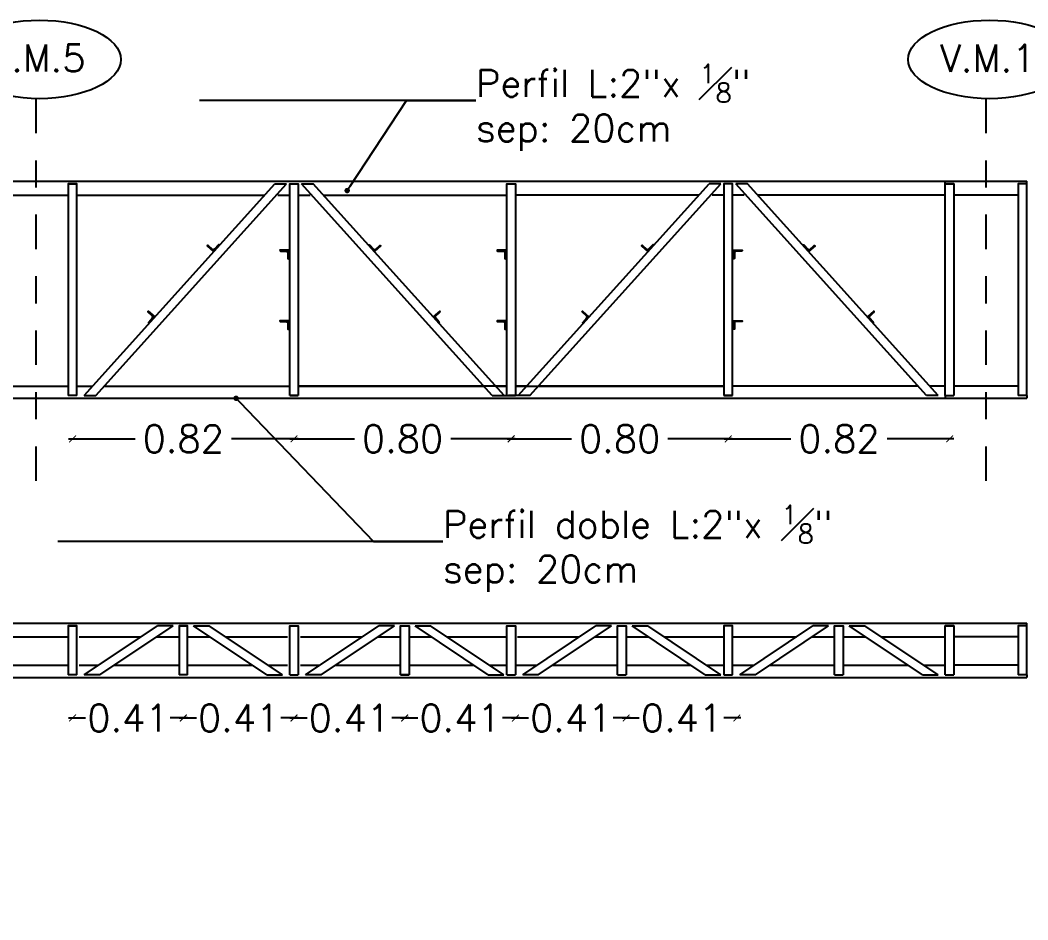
# Model space of a CAD drawing. Header units: millimetres. Extents: x 15 to 74, y 2 to 179.
# Drawn here: x 55.663 to 59.376, y 104.754 to 108.07 of the extents above; entities that cross this region are included whole.
import ezdxf
from ezdxf import colors
from ezdxf.entities.mleader import LeaderData, LeaderLine
from ezdxf.math import Vec2, Vec3

# ---------------------------------------------------------------- set-up
doc = ezdxf.new("R2010")
doc.units = ezdxf.units.MM
doc.linetypes.add('DASHDOT', pattern=[25.4, 12.7, -6.35, 0, -6.35])
for name, color, linetype in [('00-REFE', 2, 'Continuous'), ('Cordones', 4, 'Continuous'), ('Diagonales', 12, 'Continuous'), ('EjeV.M.1', 5, 'DASHDOT'), ('EjeV.M.2', 3, 'DASHDOT'), ('Vigas - frontal', 8, 'Continuous')]:
    doc.layers.add(name, color=color, linetype=linetype)
doc.styles.add('COTAS', font='simplex.shx')
doc.styles.add('ROMANS', font='romans')
doc.dimstyles.new('COTAS01', dxfattribs={"dimscale": 0.5, "dimtxt": 0.2, "dimasz": 0.05, "dimexe": 0.05, "dimexo": 1, "dimgap": 0.05, "dimtad": 0, "dimzin": 0, "dimdsep": 46, "dimtxsty": 'COTAS', "dimblk1": 'ARCHTICK', "dimblk2": 'ARCHTICK', "dimsah": 1, "dimcen": 0.05, "dimdle": 0.03, "dimclrd": 1, "dimclre": 1, "dimclrt": 2, "dimadec": 0, "dimazin": 0, "dimtfac": 1, "dimtofl": 0, "dimtmove": 0, "dimatfit": 3, "dimldrblk": 'ARCHTICK', "dimfxl": 1, "dimtolj": 1, "dimtzin": 0, "dimarcsym": 0})

# ---------------------------------------------------------------- blocks, each defined once
blk = doc.blocks.new('_Dot')
at = {"color": 0, "linetype": 'ByBlock', "lineweight": -2}
blk.add_line((-0.5, 0), (-1, 0), dxfattribs=at)
at = {"color": 0, "linetype": 'ByBlock', "const_width": 0.5}
blk.add_lwpolyline([(-0.25, 0, 1), (0.25, 0, 1)], format="xyb", close=True, dxfattribs=at)
blk = doc.blocks.new('_ARCHTICK')
at = {"color": 0, "linetype": 'ByBlock', "const_width": 0.15}
blk.add_lwpolyline([(-0.5, -0.5), (0.5, 0.5)], dxfattribs=at)
blk = doc.blocks.new('*D32')
at = {"layer": 'DEFPOINTS', "color": 0, "transparency": 16777216}
for p in [(56.67171849030001, 106.6860404777257), (57.47171849029996, 106.6860404777257), (57.47171849029996, 106.5265181401983)]:
    blk.add_point(p, dxfattribs=at)
at = {"layer": 'Diagonales', "color": 1, "lineweight": -2, "transparency": 16777216}
for p, q in [((56.65671849030001, 106.5265181401983), (56.89433753791904, 106.5265181401983)), ((57.48671849029996, 106.5265181401983), (57.24909944268094, 106.5265181401983))]:
    blk.add_line(p, q, dxfattribs=at)
at = {"layer": 'Diagonales', "color": 1, "lineweight": -2, "transparency": 16777216, "xscale": 0.025, "yscale": 0.025, "zscale": 0.025, "rotation": 180}
blk.add_blockref('_ARCHTICK', (56.67171849030001, 106.5265181401983), dxfattribs=at)
at = {"layer": 'Diagonales', "color": 1, "lineweight": -2, "transparency": 16777216, "xscale": 0.025, "yscale": 0.025, "zscale": 0.025}
blk.add_blockref('_ARCHTICK', (57.47171849029996, 106.5265181401983), dxfattribs=at)
at = {"layer": 'Diagonales', "color": 2, "transparency": 16777216, "insert": (57.07171849029999, 106.5265181401983), "char_height": 0.1, "attachment_point": 5, "style": 'COTAS'}
blk.add_mtext('\\A1;0.80', dxfattribs=at)
blk = doc.blocks.new('*D33')
at = {"layer": 'DEFPOINTS', "color": 0, "transparency": 16777216}
for p in [(57.47171849029996, 106.6860404777257), (58.27171849029992, 106.6860404777257), (58.27171849029992, 106.5265181401983)]:
    blk.add_point(p, dxfattribs=at)
at = {"layer": 'Diagonales', "color": 1, "lineweight": -2, "transparency": 16777216}
for p, q in [((57.45671849029996, 106.5265181401983), (57.69433753791899, 106.5265181401983)), ((58.28671849029992, 106.5265181401983), (58.04909944268089, 106.5265181401983))]:
    blk.add_line(p, q, dxfattribs=at)
at = {"layer": 'Diagonales', "color": 1, "lineweight": -2, "transparency": 16777216, "xscale": 0.025, "yscale": 0.025, "zscale": 0.025, "rotation": 180}
blk.add_blockref('_ARCHTICK', (57.47171849029996, 106.5265181401983), dxfattribs=at)
at = {"layer": 'Diagonales', "color": 1, "lineweight": -2, "transparency": 16777216, "xscale": 0.025, "yscale": 0.025, "zscale": 0.025}
blk.add_blockref('_ARCHTICK', (58.27171849029992, 106.5265181401983), dxfattribs=at)
at = {"layer": 'Diagonales', "color": 2, "transparency": 16777216, "insert": (57.87171849029994, 106.5265181401983), "char_height": 0.1, "attachment_point": 5, "style": 'COTAS'}
blk.add_mtext('\\A1;0.80', dxfattribs=at)
blk = doc.blocks.new('*D34')
at = {"layer": 'DEFPOINTS', "color": 0, "transparency": 16777216}
for p in [(58.27171849029992, 106.6860404777257), (59.08756849029987, 106.6860404777257), (59.08756849029987, 106.5265181401983)]:
    blk.add_point(p, dxfattribs=at)
at = {"layer": 'Diagonales', "color": 1, "lineweight": -2, "transparency": 16777216}
for p, q in [((58.25671849029992, 106.5265181401983), (58.50226253791894, 106.5265181401983)), ((59.10256849029987, 106.5265181401983), (58.85702444268085, 106.5265181401983))]:
    blk.add_line(p, q, dxfattribs=at)
at = {"layer": 'Diagonales', "color": 1, "lineweight": -2, "transparency": 16777216, "xscale": 0.025, "yscale": 0.025, "zscale": 0.025, "rotation": 180}
blk.add_blockref('_ARCHTICK', (58.27171849029992, 106.5265181401983), dxfattribs=at)
at = {"layer": 'Diagonales', "color": 1, "lineweight": -2, "transparency": 16777216, "xscale": 0.025, "yscale": 0.025, "zscale": 0.025}
blk.add_blockref('_ARCHTICK', (59.08756849029987, 106.5265181401983), dxfattribs=at)
at = {"layer": 'Diagonales', "color": 2, "transparency": 16777216, "insert": (58.6796434902999, 106.5265181401983), "char_height": 0.1, "attachment_point": 5, "style": 'COTAS'}
blk.add_mtext('\\A1;0.82', dxfattribs=at)
blk = doc.blocks.new('*D35')
at = {"layer": 'DEFPOINTS', "color": 0, "transparency": 16777216}
for p in [(55.85586849030005, 106.6860404777257), (56.67171849030001, 106.6860404777257), (56.67171849030001, 106.5265181401982)]:
    blk.add_point(p, dxfattribs=at)
at = {"layer": 'Diagonales', "color": 1, "lineweight": -2, "transparency": 16777216}
for p, q in [((55.84086849030005, 106.5265181401982), (56.08641253791908, 106.5265181401982)), ((56.68671849030001, 106.5265181401982), (56.44117444268098, 106.5265181401982))]:
    blk.add_line(p, q, dxfattribs=at)
at = {"layer": 'Diagonales', "color": 1, "lineweight": -2, "transparency": 16777216, "xscale": 0.025, "yscale": 0.025, "zscale": 0.025, "rotation": 180}
blk.add_blockref('_ARCHTICK', (55.85586849030005, 106.5265181401982), dxfattribs=at)
at = {"layer": 'Diagonales', "color": 1, "lineweight": -2, "transparency": 16777216, "xscale": 0.025, "yscale": 0.025, "zscale": 0.025}
blk.add_blockref('_ARCHTICK', (56.67171849030001, 106.5265181401982), dxfattribs=at)
at = {"layer": 'Diagonales', "color": 2, "transparency": 16777216, "insert": (56.26379349030003, 106.5265181401982), "char_height": 0.1, "attachment_point": 5, "style": 'COTAS'}
blk.add_mtext('\\A1;0.82', dxfattribs=at)
blk = doc.blocks.new('*D100')
at = {"layer": 'DEFPOINTS', "color": 0, "transparency": 16777216}
for p in [(56.26379349030003, 105.6572985807039), (56.67171849030001, 105.6572985807038), (56.67171849030001, 105.4977762431764)]:
    blk.add_point(p, dxfattribs=at)
at = {"layer": 'Diagonales', "color": 1, "lineweight": -2, "transparency": 16777216}
for p, q in [((56.24879349030003, 105.4977762431764), (56.31180360934764, 105.4977762431764)), ((56.68671849030001, 105.4977762431764), (56.6237083712524, 105.4977762431764))]:
    blk.add_line(p, q, dxfattribs=at)
at = {"layer": 'Diagonales', "color": 1, "lineweight": -2, "transparency": 16777216, "xscale": 0.025, "yscale": 0.025, "zscale": 0.025, "rotation": 180}
blk.add_blockref('_ARCHTICK', (56.26379349030003, 105.4977762431764), dxfattribs=at)
at = {"layer": 'Diagonales', "color": 1, "lineweight": -2, "transparency": 16777216, "xscale": 0.025, "yscale": 0.025, "zscale": 0.025}
blk.add_blockref('_ARCHTICK', (56.67171849030001, 105.4977762431764), dxfattribs=at)
at = {"layer": 'Diagonales', "color": 2, "transparency": 16777216, "insert": (56.46775599030002, 105.4977762431764), "char_height": 0.1, "attachment_point": 5, "style": 'COTAS'}
blk.add_mtext('\\A1;0.41', dxfattribs=at)
blk = doc.blocks.new('*D101')
at = {"layer": 'DEFPOINTS', "color": 0, "transparency": 16777216}
for p in [(56.67171849030001, 105.6572985807038), (57.07964349029999, 105.6572985807038), (57.07964349029999, 105.4977762431764)]:
    blk.add_point(p, dxfattribs=at)
at = {"layer": 'Diagonales', "color": 1, "lineweight": -2, "transparency": 16777216}
for p, q in [((56.65671849030001, 105.4977762431764), (56.71972860934762, 105.4977762431764)), ((57.09464349029999, 105.4977762431764), (57.03163337125238, 105.4977762431764))]:
    blk.add_line(p, q, dxfattribs=at)
at = {"layer": 'Diagonales', "color": 1, "lineweight": -2, "transparency": 16777216, "xscale": 0.025, "yscale": 0.025, "zscale": 0.025, "rotation": 180}
blk.add_blockref('_ARCHTICK', (56.67171849030001, 105.4977762431764), dxfattribs=at)
at = {"layer": 'Diagonales', "color": 1, "lineweight": -2, "transparency": 16777216, "xscale": 0.025, "yscale": 0.025, "zscale": 0.025}
blk.add_blockref('_ARCHTICK', (57.07964349029999, 105.4977762431764), dxfattribs=at)
at = {"layer": 'Diagonales', "color": 2, "transparency": 16777216, "insert": (56.8756809903, 105.4977762431764), "char_height": 0.1, "attachment_point": 5, "style": 'COTAS'}
blk.add_mtext('\\A1;0.41', dxfattribs=at)
blk = doc.blocks.new('*D102')
at = {"layer": 'DEFPOINTS', "color": 0, "transparency": 16777216}
for p in [(55.85586849030005, 105.6572985807039), (56.26379349030003, 105.6572985807039), (56.26379349030003, 105.4977762431764)]:
    blk.add_point(p, dxfattribs=at)
at = {"layer": 'Diagonales', "color": 1, "lineweight": -2, "transparency": 16777216}
for p, q in [((55.84086849030005, 105.4977762431764), (55.90387860934766, 105.4977762431764)), ((56.27879349030003, 105.4977762431764), (56.21578337125242, 105.4977762431764))]:
    blk.add_line(p, q, dxfattribs=at)
at = {"layer": 'Diagonales', "color": 1, "lineweight": -2, "transparency": 16777216, "xscale": 0.025, "yscale": 0.025, "zscale": 0.025, "rotation": 180}
blk.add_blockref('_ARCHTICK', (55.85586849030005, 105.4977762431764), dxfattribs=at)
at = {"layer": 'Diagonales', "color": 1, "lineweight": -2, "transparency": 16777216, "xscale": 0.025, "yscale": 0.025, "zscale": 0.025}
blk.add_blockref('_ARCHTICK', (56.26379349030003, 105.4977762431764), dxfattribs=at)
at = {"layer": 'Diagonales', "color": 2, "transparency": 16777216, "insert": (56.05983099030004, 105.4977762431764), "char_height": 0.1, "attachment_point": 5, "style": 'COTAS'}
blk.add_mtext('\\A1;0.41', dxfattribs=at)
blk = doc.blocks.new('*D104')
at = {"layer": 'DEFPOINTS', "color": 0, "transparency": 16777216}
for p in [(57.48756849029996, 105.6572985807038), (57.89549349029994, 105.6572985807038), (57.89549349029994, 105.4977762431763)]:
    blk.add_point(p, dxfattribs=at)
at = {"layer": 'Diagonales', "color": 1, "lineweight": -2, "transparency": 16777216}
for p, q in [((57.47256849029996, 105.4977762431763), (57.53557860934757, 105.4977762431763)), ((57.91049349029994, 105.4977762431763), (57.84748337125233, 105.4977762431763))]:
    blk.add_line(p, q, dxfattribs=at)
at = {"layer": 'Diagonales', "color": 1, "lineweight": -2, "transparency": 16777216, "xscale": 0.025, "yscale": 0.025, "zscale": 0.025, "rotation": 180}
blk.add_blockref('_ARCHTICK', (57.48756849029996, 105.4977762431763), dxfattribs=at)
at = {"layer": 'Diagonales', "color": 1, "lineweight": -2, "transparency": 16777216, "xscale": 0.025, "yscale": 0.025, "zscale": 0.025}
blk.add_blockref('_ARCHTICK', (57.89549349029994, 105.4977762431763), dxfattribs=at)
at = {"layer": 'Diagonales', "color": 2, "transparency": 16777216, "insert": (57.69153099029995, 105.4977762431763), "char_height": 0.1, "attachment_point": 5, "style": 'COTAS'}
blk.add_mtext('\\A1;0.41', dxfattribs=at)
blk = doc.blocks.new('*D105')
at = {"layer": 'DEFPOINTS', "color": 0, "transparency": 16777216}
for p in [(57.89549349029994, 105.6572985807038), (58.30341849029992, 105.6572985807038), (58.30341849029992, 105.4977762431763)]:
    blk.add_point(p, dxfattribs=at)
at = {"layer": 'Diagonales', "color": 1, "lineweight": -2, "transparency": 16777216}
for p, q in [((57.88049349029994, 105.4977762431763), (57.94350360934755, 105.4977762431763)), ((58.31841849029992, 105.4977762431763), (58.25540837125231, 105.4977762431763))]:
    blk.add_line(p, q, dxfattribs=at)
at = {"layer": 'Diagonales', "color": 1, "lineweight": -2, "transparency": 16777216, "xscale": 0.025, "yscale": 0.025, "zscale": 0.025, "rotation": 180}
blk.add_blockref('_ARCHTICK', (57.89549349029994, 105.4977762431763), dxfattribs=at)
at = {"layer": 'Diagonales', "color": 1, "lineweight": -2, "transparency": 16777216, "xscale": 0.025, "yscale": 0.025, "zscale": 0.025}
blk.add_blockref('_ARCHTICK', (58.30341849029992, 105.4977762431763), dxfattribs=at)
at = {"layer": 'Diagonales', "color": 2, "transparency": 16777216, "insert": (58.09945599029993, 105.4977762431763), "char_height": 0.1, "attachment_point": 5, "style": 'COTAS'}
blk.add_mtext('\\A1;0.41', dxfattribs=at)
blk = doc.blocks.new('*D106')
at = {"layer": 'DEFPOINTS', "color": 0, "transparency": 16777216}
for p in [(57.07964349029999, 105.6572985807038), (57.48756849029996, 105.6572985807038), (57.48756849029996, 105.4977762431763)]:
    blk.add_point(p, dxfattribs=at)
at = {"layer": 'Diagonales', "color": 1, "lineweight": -2, "transparency": 16777216}
for p, q in [((57.06464349029999, 105.4977762431763), (57.1276536093476, 105.4977762431763)), ((57.50256849029996, 105.4977762431763), (57.43955837125235, 105.4977762431763))]:
    blk.add_line(p, q, dxfattribs=at)
at = {"layer": 'Diagonales', "color": 1, "lineweight": -2, "transparency": 16777216, "xscale": 0.025, "yscale": 0.025, "zscale": 0.025, "rotation": 180}
blk.add_blockref('_ARCHTICK', (57.07964349029999, 105.4977762431763), dxfattribs=at)
at = {"layer": 'Diagonales', "color": 1, "lineweight": -2, "transparency": 16777216, "xscale": 0.025, "yscale": 0.025, "zscale": 0.025}
blk.add_blockref('_ARCHTICK', (57.48756849029996, 105.4977762431763), dxfattribs=at)
at = {"layer": 'Diagonales', "color": 2, "transparency": 16777216, "insert": (57.28360599029998, 105.4977762431763), "char_height": 0.1, "attachment_point": 5, "style": 'COTAS'}
blk.add_mtext('\\A1;0.41', dxfattribs=at)
blk = doc.blocks.new('*D197')
at = {"layer": 'Cordones', "color": 1, "lineweight": -2, "transparency": 16777216}
for p, q in [((59.50621980317867, 105.8622585239641), (59.50621980317867, 105.6472585239641)), ((59.50621980317867, 105.6472585239641), (59.50621980317867, 105.5679194607483))]:
    blk.add_line(p, q, dxfattribs=at)
at = {"layer": 'DEFPOINTS', "color": 0, "transparency": 16777216}
for p in [(59.37171849030008, 105.8472585239641), (59.37171849029991, 105.6472585239641), (59.50621980317867, 105.6472585239641)]:
    blk.add_point(p, dxfattribs=at)
at = {"layer": 'Cordones', "color": 1, "lineweight": -2, "transparency": 16777216, "xscale": 0.025, "yscale": 0.025, "zscale": 0.025}
for p, rotation in [((59.50621980317867, 105.8472585239641), 90), ((59.50621980317867, 105.6472585239641), 270)]:
    blk.add_blockref('_ARCHTICK', p, dxfattribs=dict(at, rotation=rotation))
at = {"layer": 'Cordones', "color": 2, "transparency": 16777216, "insert": (59.50621980317865, 105.3905385083674), "char_height": 0.1, "attachment_point": 5, "rotation": 90, "style": 'COTAS'}
blk.add_mtext('\\A1;0.20', dxfattribs=at)

msp = doc.modelspace()

# ---------------------------------------------------------------- linework, layer by layer
at = {"layer": 'Cordones'}
for p, q in [((52.36671849030012, 107.4760004209861), (59.07171849029987, 107.476000420986)), ((55.87171849030005, 107.425200420986), (56.56428794671913, 107.425200420986)), ((56.61260121982195, 107.425200420986), (56.65586849030001, 107.425200420986)), ((56.68756849030001, 107.425200420986), (56.73083576077806, 107.425200420986)), ((56.77914903388086, 107.425200420986), (57.45586849029996, 107.425200420986)), ((58.16428794671907, 107.425200420986), (57.48756849029996, 107.425200420986)), ((58.25586849029992, 107.425200420986), (58.21260121982186, 107.425200420986)), ((58.33083576077797, 107.425200420986), (58.28756849029992, 107.425200420986)), ((59.07171849029987, 107.425200420986), (58.37914903388079, 107.425200420986)), ((55.87171849030005, 106.7210404777257), (55.92946574676512, 106.7210404777257)), ((55.97255013856829, 106.7210404777257), (56.65586849030001, 106.7210404777257)), ((56.68756849030001, 106.7210404777257), (57.37088684203172, 106.7210404777257)), ((57.45586849029996, 106.7210404777257), (56.68756849030001, 106.7210404777257)), ((57.41397123383467, 106.7210404777257), (57.45586849029996, 106.7210404777257)), ((57.48756849029996, 106.7210404777257), (58.25586849029992, 106.7210404777257)), ((57.52946574676525, 106.7210404777257), (57.48756849029996, 106.7210404777257)), ((58.25586849029992, 106.7210404777257), (57.5725501385682, 106.7210404777257)), ((58.97088684203163, 106.7210404777257), (58.28756849029992, 106.7210404777257)), ((59.07171849029987, 106.7210404777257), (59.01397123383481, 106.7210404777257)), ((52.36671849030009, 106.6760002433946), (59.0717184902999, 106.676026661258)), ((52.06671849029959, 105.8472585239642), (59.37171849030008, 105.8472585239641)), ((59.37171849030005, 105.8372585239641), (59.34001849030005, 105.8372585239641)), ((59.37171849030005, 105.8372585239641), (59.37171849030005, 105.8472585239641)), ((55.60341849029987, 105.7964585239642), (55.84001849030005, 105.7964585239642)), ((55.87964349029971, 105.7964592739387), (56.10707120526956, 105.7964592739387)), ((56.16472801070071, 105.7964592739388), (56.24794349030003, 105.7964592739388)), ((56.27964349030003, 105.7964592739386), (56.36285896989912, 105.7964592739386)), ((56.42051577533022, 105.7964592739386), (56.64794349029989, 105.7964592739387)), ((56.69549349029967, 105.7964592739386), (56.92292120526952, 105.7964592739387)), ((56.98057801070067, 105.7964592739387), (57.06379349029999, 105.7964592739387)), ((57.09549349029999, 105.7964592739385), (57.17870896989908, 105.7964592739386)), ((57.23636577533017, 105.7964592739386), (57.45586849029996, 105.7964592739386)), ((57.49549349029962, 105.7964592739387), (57.72292120526947, 105.7964592739387)), ((57.78057801070062, 105.7964592739387), (57.86379349029994, 105.7964592739388)), ((57.89549349029994, 105.7964592739386), (57.97870896989903, 105.7964592739386)), ((58.03636577533013, 105.7964592739386), (58.25586849029992, 105.7964592739387)), ((58.28756849029992, 105.7964592739387), (58.52292120526943, 105.7964592739387)), ((58.58057801070058, 105.7964592739387), (58.66379349029989, 105.7964592739387)), ((58.6954934902999, 105.7964592739385), (58.77870896989899, 105.7964592739386)), ((58.83636577533008, 105.7964592739386), (59.07171849029987, 105.7964592739386)), ((59.34001849030005, 105.7964585239642), (59.10341849029987, 105.7964585239642)), ((55.60341849029987, 105.6922985807038), (55.84001849030005, 105.6922985807038)), ((55.87964349029971, 105.6922993306787), (55.95095654909778, 105.6922993306787)), ((56.00861335452893, 105.6922993306787), (56.24794349030003, 105.6922993306787)), ((56.27964349030003, 105.6922993306787), (56.5189736260707, 105.6922993306787)), ((56.57663043150183, 105.6922993306787), (56.64794349029989, 105.6922993306787)), ((56.69549349029967, 105.6922993306786), (56.76680654909774, 105.6922993306786)), ((56.82446335452889, 105.6922993306786), (57.06379349029999, 105.6922993306786)), ((57.09549349029999, 105.6922993306787), (57.33482362607066, 105.6922993306786)), ((57.39248043150178, 105.6922993306786), (57.45586849029996, 105.6922993306786)), ((57.48756849029996, 105.6922993306787), (57.56680654909769, 105.6922993306787)), ((57.62446335452884, 105.6922993306787), (57.86379349029994, 105.6922993306787)), ((57.89549349029994, 105.6922993306787), (58.13482362607061, 105.6922993306787)), ((58.19248043150174, 105.6922993306787), (58.25586849029992, 105.6922993306787)), ((58.28756849029992, 105.6922993306786), (58.36680654909765, 105.6922993306786)), ((58.4244633545288, 105.6922993306786), (58.66379349029989, 105.6922993306786)), ((58.6954934902999, 105.6922993306787), (58.93482362607057, 105.6922993306786)), ((58.99248043150169, 105.6922993306786), (59.07171849029987, 105.6922993306786)), ((59.34001849030005, 105.6922985807038), (59.10341849029987, 105.6922985807038)), ((52.06671849029937, 105.6472584963677), (59.37171852784635, 105.6472858891985)), ((59.07171849029987, 105.6572985807039), (59.10341849029987, 105.6572985807039)), ((59.37171849030005, 105.6572985807039), (59.34001849030005, 105.6572985807039)), ((59.37171849030005, 105.6572985807039), (59.37171852784635, 105.6472858891985))]:
    msp.add_line(p, q, dxfattribs=at)
for points in [[(59.07171849029987, 105.6572985807039), (59.07171849029987, 105.8372585239642), (59.10341849029987, 105.8372585239642), (59.10341849029987, 105.6572985807039)], [(59.37171849030005, 105.6572985807039), (59.37171849030005, 105.8372585239642), (59.34001849030005, 105.8372585239642), (59.34001849030005, 105.6572985807039)]]:
    msp.add_lwpolyline(points, dxfattribs=at)
at = {"layer": 'Diagonales'}
for p, q in [((55.84001849030005, 107.466000420986), (55.87171849030005, 107.466000420986)), ((55.89787604030903, 106.686000420986), (56.60107042207301, 107.4660004209861)), ((56.60107042207278, 107.466000420986), (56.6441548138755, 107.466000420986)), ((56.65586849030001, 107.466000420986), (56.68756849030001, 107.466000420986)), ((56.69928216672452, 107.466000420986), (56.74236655852701, 107.466000420986)), ((57.44556094029099, 106.686000420986), (56.74236655852701, 107.4660004209861)), ((57.49787604030894, 106.686000420986), (58.20107042207292, 107.4660004209861)), ((58.24415481387541, 107.466000420986), (58.20107042207292, 107.466000420986)), ((58.28756849029992, 107.466000420986), (58.25586849029992, 107.466000420986)), ((58.34236655852715, 107.466000420986), (58.29928216672442, 107.466000420986)), ((59.0455609402909, 106.686000420986), (58.34236655852692, 107.4660004209861)), ((59.10341849029987, 107.466000420986), (59.07171849029987, 107.466000420986)), ((59.37171849030005, 107.466000420986), (59.34001849030005, 107.466000420986)), ((55.8978760403088, 106.686000420986), (55.94096043211175, 106.686000420986)), ((56.65586849030001, 106.6860404777257), (56.68756849030001, 106.6860404777257)), ((56.68756849030001, 106.6860404777257), (56.65586849030001, 106.6860404777257)), ((57.40247654848827, 106.686000420986), (57.48171849030086, 106.686000420986)), ((57.45586849029996, 106.6860404777257), (57.48756849029996, 106.6860404777257)), ((57.54096043211166, 106.686000420986), (57.46171849029906, 106.686000420986)), ((58.25586849029992, 106.6860404777257), (58.28756849029992, 106.6860404777257)), ((58.28756849029992, 106.6860404777257), (58.25586849029992, 106.6860404777257)), ((59.04556094029113, 106.686000420986), (59.00247654848818, 106.686000420986)), ((55.84001849030005, 105.8372585239641), (55.87171849030005, 105.8372585239641)), ((55.89843747774489, 105.6572585239644), (56.16822101670806, 105.8372585239642)), ((56.22587782213918, 105.8372585239642), (56.16822101670806, 105.8372585239642)), ((56.24794349030003, 105.8372585239641), (56.27964349030003, 105.8372585239641)), ((56.30170915846043, 105.8372585239642), (56.35936596389155, 105.8372585239642)), ((56.62914950285474, 105.6572585239644), (56.35936596389158, 105.8372585239642)), ((56.65586849030001, 105.8372585239641), (56.68756849030001, 105.8372585239641)), ((56.71428747774485, 105.6572585239643), (56.98407101670801, 105.8372585239642)), ((57.04172782213914, 105.8372585239642), (56.98407101670801, 105.8372585239642)), ((57.06379349029999, 105.8372585239641), (57.09549349029999, 105.8372585239641)), ((57.11755915846038, 105.8372585239642), (57.1752159638915, 105.8372585239642)), ((57.4449995028547, 105.6572585239643), (57.17521596389153, 105.8372585239642)), ((57.5142874777448, 105.6572585239644), (57.78407101670797, 105.8372585239642)), ((57.84172782213909, 105.8372585239642), (57.78407101670797, 105.8372585239642)), ((57.91755915846034, 105.8372585239642), (57.97521596389146, 105.8372585239642)), ((58.24499950285465, 105.6572585239644), (57.97521596389149, 105.8372585239642)), ((58.28756849029992, 105.8372585239641), (58.25586849029992, 105.8372585239641)), ((58.31428747774476, 105.6572585239643), (58.58407101670792, 105.8372585239642)), ((58.64172782213905, 105.8372585239642), (58.58407101670792, 105.8372585239642)), ((58.71755915846029, 105.8372585239642), (58.77521596389141, 105.8372585239642)), ((59.04499950285461, 105.6572585239643), (58.77521596389144, 105.8372585239642)), ((59.10341849029987, 105.8372585239641), (59.07171849029987, 105.8372585239641)), ((55.87171849030005, 105.6572985807039), (55.84001849030005, 105.6572985807039)), ((55.95609428317607, 105.6572585239644), (55.89843747774489, 105.6572585239644)), ((56.27964349030003, 105.6572985807039), (56.24794349030003, 105.6572985807039)), ((56.57149269742357, 105.6572585239644), (56.62914950285474, 105.6572585239644)), ((56.65586849030001, 105.6572985807038), (56.68756849030001, 105.6572985807038)), ((56.77194428317603, 105.6572585239643), (56.71428747774485, 105.6572585239643)), ((57.06379349029999, 105.6572985807038), (57.09549349029999, 105.6572985807038)), ((57.09549349029999, 105.6572985807038), (57.06379349029999, 105.6572985807038)), ((57.38734269742352, 105.6572585239643), (57.4449995028547, 105.6572585239643)), ((57.45586849029996, 105.6572985807038), (57.48756849029996, 105.6572985807038)), ((57.57194428317598, 105.6572585239644), (57.5142874777448, 105.6572585239644)), ((57.86379349029994, 105.6572985807038), (57.89549349029994, 105.6572985807038)), ((58.18734269742347, 105.6572585239644), (58.24499950285465, 105.6572585239644)), ((58.25586849029992, 105.6572985807038), (58.28756849029992, 105.6572985807038)), ((58.37194428317594, 105.6572585239643), (58.31428747774476, 105.6572585239643)), ((58.66379349029989, 105.6572985807038), (58.6954934902999, 105.6572985807038)), ((58.98734269742343, 105.6572585239643), (59.04499950285461, 105.6572585239643))]:
    msp.add_line(p, q, dxfattribs=at)
for points in [[(55.94096043211175, 106.686000420986), (56.6441548138755, 107.466000420986)], [(56.65586849030001, 106.6860404777257), (56.65586849030001, 107.466000420986), (56.68756849030001, 107.466000420986), (56.68756849030001, 106.6860404777257)], [(57.40247654848827, 106.686000420986), (56.69928216672452, 107.466000420986)], [(57.45586849029996, 106.6860404777257), (57.45586849029996, 107.466000420986), (57.48756849029996, 107.466000420986), (57.48756849029996, 106.6860404777257)], [(57.54096043211166, 106.686000420986), (58.24415481387541, 107.466000420986)], [(58.28756849029992, 106.6860404777257), (58.28756849029992, 107.466000420986), (58.25586849029992, 107.466000420986), (58.25586849029992, 106.6860404777257)], [(59.00247654848818, 106.686000420986), (58.29928216672442, 107.466000420986)], [(55.87171849030005, 105.6572985807039), (55.87171849030005, 105.8372585239642), (55.84001849030005, 105.8372585239642), (55.84001849030005, 105.6572985807039)], [(55.95609428317607, 105.6572585239644), (56.22587782213921, 105.8372585239642)], [(56.27964349030003, 105.6572985807039), (56.27964349030003, 105.8372585239642), (56.24794349030003, 105.8372585239642), (56.24794349030003, 105.6572985807039)], [(56.57149269742357, 105.6572585239644), (56.30170915846043, 105.8372585239642)], [(56.65586849030001, 105.6572985807038), (56.65586849030001, 105.8372585239642), (56.68756849030001, 105.8372585239642), (56.68756849030001, 105.6572985807038)], [(56.77194428317603, 105.6572585239643), (57.04172782213917, 105.8372585239642)], [(57.06379349029999, 105.6572985807038), (57.06379349029999, 105.8372585239642), (57.09549349029999, 105.8372585239642), (57.09549349029999, 105.6572985807038)], [(57.38734269742352, 105.6572585239643), (57.11755915846038, 105.8372585239642)], [(57.45586849029996, 105.6572985807038), (57.45586849029996, 105.8372585239642), (57.48756849029996, 105.8372585239642), (57.48756849029996, 105.6572985807038)], [(57.57194428317598, 105.6572585239644), (57.84172782213912, 105.8372585239642)], [(57.86379349029994, 105.6572985807038), (57.86379349029994, 105.8372585239642), (57.89549349029994, 105.8372585239642), (57.89549349029994, 105.6572985807038)], [(58.18734269742347, 105.6572585239644), (57.91755915846034, 105.8372585239642)], [(58.28756849029992, 105.6572985807038), (58.28756849029992, 105.8372585239642), (58.25586849029992, 105.8372585239642), (58.25586849029992, 105.6572985807038)], [(58.37194428317594, 105.6572585239643), (58.64172782213907, 105.8372585239642)], [(58.66379349029989, 105.6572985807038), (58.66379349029989, 105.8372585239641), (58.6954934902999, 105.8372585239641), (58.6954934902999, 105.6572985807038)], [(58.98734269742343, 105.6572585239643), (58.71755915846029, 105.8372585239642)]]:
    msp.add_lwpolyline(points, dxfattribs=at)
for points in [[(56.35206652846341, 107.2382887033896), (56.35160301216843, 107.2377641534451), (56.37535763108212, 107.2167734869418), (56.39634829758552, 107.2405281058556), (56.39582374764132, 107.2409916221506, 0.414213562373095), (56.39229493964285, 107.2407736448313), (56.37838945079216, 107.2250371464972, -0.414213562373095), (56.37133183479568, 107.2246011918583), (56.35559533646165, 107.238506680709, 0.414213562373095)], [(56.99137045213661, 107.2382887033896), (56.99183396843159, 107.2377641534451), (56.96807934951789, 107.2167734869418), (56.9470886830145, 107.2405281058556), (56.9476132329587, 107.2409916221506, -0.414213562373095), (56.95114204095717, 107.2407736448313), (56.96504752980786, 107.2250371464972, 0.414213562373095), (56.97210514580433, 107.2246011918583), (56.98784164413837, 107.238506680709, -0.414213562373095)], [(57.95206652846332, 107.2382887033896), (57.95160301216833, 107.2377641534451), (57.97535763108203, 107.2167734869418), (57.99634829758543, 107.2405281058556), (57.99582374764123, 107.2409916221506, 0.414213562373095), (57.99229493964276, 107.2407736448313), (57.97838945079206, 107.2250371464972, -0.414213562373095), (57.97133183479559, 107.2246011918583), (57.95559533646156, 107.238506680709, 0.414213562373095)], [(58.59137045213652, 107.2382887033896), (58.5918339684315, 107.2377641534451), (58.5680793495178, 107.2167734869418), (58.54708868301441, 107.2405281058556), (58.54761323295861, 107.2409916221506, -0.414213562373095), (58.55114204095707, 107.2407736448313), (58.56504752980777, 107.2250371464972, 0.414213562373095), (58.57210514580424, 107.2246011918583), (58.58784164413828, 107.238506680709, -0.414213562373095)], [(56.65089527359601, 107.1901637732326), (56.65159527359606, 107.1901637732326), (56.65159527359606, 107.2218637732326), (56.61989527359606, 107.2218637732326), (56.61989527359606, 107.2211637732327, 0.414213562373095), (56.62239527359611, 107.2186637732326), (56.64339527359584, 107.2186637732326, -0.414213562373095), (56.64839527359595, 107.2136637732326), (56.64839527359595, 107.1926637732327, 0.414213562373095)], [(57.45089527359596, 107.1901637732326), (57.45159527359601, 107.1901637732326), (57.45159527359601, 107.2218637732326), (57.41989527359601, 107.2218637732326), (57.41989527359601, 107.2211637732327, 0.414213562373095), (57.42239527359607, 107.2186637732326), (57.4433952735958, 107.2186637732326, -0.414213562373095), (57.44839527359591, 107.2136637732326), (57.44839527359591, 107.1926637732327, 0.414213562373095)], [(58.29254170700392, 107.1901637732326), (58.29184170700387, 107.1901637732326), (58.29184170700387, 107.2218637732326), (58.32354170700387, 107.2218637732326), (58.32354170700387, 107.2211637732327, -0.414213562373095), (58.32104170700381, 107.2186637732326), (58.30004170700408, 107.2186637732326, 0.414213562373095), (58.29504170700397, 107.2136637732326), (58.29504170700397, 107.1926637732327, -0.414213562373095)], [(56.13436082663156, 106.9965826155037), (56.134824342927, 106.9971071654482), (56.1585789618423, 106.9761164989468), (56.13758829534072, 106.9523618800315), (56.13706374539652, 106.9528253963262, -0.414213562373095), (56.13684576807645, 106.9563542043245), (56.15075125692624, 106.9720907026596, 0.414213562373095), (56.15031530228634, 106.979148318656), (56.1345788039514, 106.9930538075055, -0.414213562373095)], [(57.20907615396845, 106.9965826155037), (57.20861263767301, 106.9971071654482), (57.18485801875772, 106.9761164989468), (57.2058486852593, 106.9523618800315), (57.2063732352035, 106.9528253963262, 0.414213562373095), (57.20659121252356, 106.9563542043245), (57.19268572367378, 106.9720907026596, -0.414213562373095), (57.19312167831367, 106.979148318656), (57.20885817664862, 106.9930538075055, 0.414213562373095)], [(57.73436082663147, 106.9965826155037), (57.73482434292691, 106.9971071654482), (57.7585789618422, 106.9761164989468), (57.73758829534063, 106.9523618800315), (57.73706374539643, 106.9528253963262, -0.414213562373095), (57.73684576807636, 106.9563542043245), (57.75075125692615, 106.9720907026596, 0.414213562373095), (57.75031530228625, 106.979148318656), (57.73457880395131, 106.9930538075055, -0.414213562373095)], [(58.80907615396836, 106.9965826155037), (58.80861263767292, 106.9971071654482), (58.78485801875763, 106.9761164989468), (58.80584868525921, 106.9523618800315), (58.80637323520341, 106.9528253963262, 0.414213562373095), (58.80659121252347, 106.9563542043245), (58.79268572367369, 106.9720907026596, -0.414213562373095), (58.79312167831358, 106.979148318656), (58.80885817664853, 106.9930538075055, 0.414213562373095)], [(56.65089527359601, 106.9301771254791), (56.65159527359606, 106.9301771254791), (56.65159527359606, 106.9618771254791), (56.61989527359606, 106.9618771254791), (56.61989527359606, 106.9611771254792, 0.414213562373095), (56.62239527359611, 106.9586771254791), (56.64339527359584, 106.9586771254791, -0.414213562373095), (56.64839527359595, 106.9536771254791), (56.64839527359595, 106.9326771254792, 0.414213562373095)], [(57.45089527359596, 106.9301771254791), (57.45159527359601, 106.9301771254791), (57.45159527359601, 106.9618771254791), (57.41989527359601, 106.9618771254791), (57.41989527359601, 106.9611771254792, 0.414213562373095), (57.42239527359607, 106.9586771254791), (57.4433952735958, 106.9586771254791, -0.414213562373095), (57.44839527359591, 106.9536771254791), (57.44839527359591, 106.9326771254792, 0.414213562373095)], [(58.29254170700392, 106.9301771254791), (58.29184170700387, 106.9301771254791), (58.29184170700387, 106.9618771254791), (58.32354170700387, 106.9618771254791), (58.32354170700387, 106.9611771254792, -0.414213562373095), (58.32104170700381, 106.9586771254791), (58.30004170700408, 106.9586771254791, 0.414213562373095), (58.29504170700397, 106.9536771254791), (58.29504170700397, 106.9326771254792, -0.414213562373095)]]:
    msp.add_lwpolyline(points, format="xyb", close=True, dxfattribs=at)
for centre in [(55.73412101963362, 107.9248660353632), (59.23412085083959, 107.924763867578)]:
    msp.add_ellipse(centre, major_axis=(-0.2991934380718817, 0), ratio=0.4837813537753965, dxfattribs=at)
at = {"layer": 'EjeV.M.1', "ltscale": 0.01}
msp.add_line((59.22171849029996, 106.3717946578072), (59.22171849029996, 107.7802462409045), dxfattribs=at)
at = {"layer": 'EjeV.M.2', "ltscale": 0.01}
msp.add_line((55.72171865909399, 106.3717946578072), (55.72171865909399, 107.7802462409045), dxfattribs=at)
at = {"layer": 'Vigas - frontal'}
for p, q in [((59.07171849029987, 107.4660004209861), (59.07171849029987, 107.476000420986)), ((59.07171849029987, 107.476000420986), (59.37171849030005, 107.476000420986)), ((59.37171849030005, 107.4660004209861), (59.37171849030005, 107.476000420986)), ((55.60341849029987, 107.425200420986), (55.84001849030005, 107.425200420986)), ((59.34001849030005, 107.425200420986), (59.10341849029987, 107.425200420986)), ((55.60341849029987, 106.7210404777257), (55.84001849030005, 106.7210404777257)), ((59.34001849030005, 106.7210404777257), (59.10341849029987, 106.7210404777257)), ((55.87171849030005, 106.6860404777257), (55.84001849030005, 106.6860404777257)), ((59.07171849029987, 106.6860404777257), (59.10341849029987, 106.6860404777257)), ((59.07171849029987, 106.6860404777257), (59.07171849029987, 106.676026661258)), ((59.37171849030005, 106.6860404777257), (59.34001849030005, 106.6860404777257)), ((59.37171849030005, 106.6860404777257), (59.37171852784635, 106.6760277862204)), ((59.0717184902999, 106.676026661258), (59.37171852784635, 106.6760277862194))]:
    msp.add_line(p, q, dxfattribs=at)
for points in [[(55.87171849030005, 106.6860404777257), (55.87171849030005, 107.4660004209861), (55.84001849030005, 107.4660004209861), (55.84001849030005, 106.6860404777257)], [(59.07171849029987, 106.6860404777257), (59.07171849029987, 107.4660004209861), (59.10341849029987, 107.4660004209861), (59.10341849029987, 106.6860404777257)], [(59.37171849030005, 106.6860404777257), (59.37171849030005, 107.4660004209861), (59.34001849030005, 107.4660004209861), (59.34001849030005, 106.6860404777257)]]:
    msp.add_lwpolyline(points, dxfattribs=at)

# ---------------------------------------------------------------- texts
at = {"layer": '00-REFE', "linetype": 'ByBlock', "style": 'ROMANS'}
for s, p in [('V.M.5', (55.55205487296831, 107.8797849244936)), ('V.M.1', (59.05205470417428, 107.8796827567085))]:
    msp.add_text(s, height=0.1, dxfattribs=at).set_placement(p)

# ---------------------------------------------------------------- dimensions: what is measured, and where the dimension line sits
at = {"layer": 'Cordones'}
dim = msp.add_linear_dim(base=(59.50621980317867, 105.6472585239641), p1=(59.37171849030008, 105.8472585239641), p2=(59.37171849029991, 105.6472585239641), angle=90, dimstyle='COTAS01', override={"dimse1": 1, "dimse2": 1}, dxfattribs=at)
dim.commit()
dim.dimension.update_dxf_attribs({"geometry": '*D197', "text_midpoint": (59.50621980317865, 105.3905385083674), "dimtype": 160})
at = {"layer": 'Diagonales'}
for base, p1, p2, picture, middle in [((56.67171849030001, 106.5265181401982), (55.85586849030005, 106.6860404777257), (56.67171849030001, 106.6860404777257), '*D35', (56.26379349030003, 106.5265181401982)), ((57.47171849029996, 106.5265181401983), (56.67171849030001, 106.6860404777257), (57.47171849029996, 106.6860404777257), '*D32', (57.07171849029999, 106.5265181401983)), ((58.27171849029992, 106.5265181401983), (57.47171849029996, 106.6860404777257), (58.27171849029992, 106.6860404777257), '*D33', (57.87171849029994, 106.5265181401983)), ((59.08756849029987, 106.5265181401983), (58.27171849029992, 106.6860404777257), (59.08756849029987, 106.6860404777257), '*D34', (58.6796434902999, 106.5265181401983)), ((56.26379349030003, 105.4977762431764), (55.85586849030005, 105.6572985807039), (56.26379349030003, 105.6572985807039), '*D102', (56.05983099030004, 105.4977762431764)), ((56.67171849030001, 105.4977762431764), (56.26379349030003, 105.6572985807039), (56.67171849030001, 105.6572985807038), '*D100', (56.46775599030002, 105.4977762431764)), ((57.07964349029999, 105.4977762431764), (56.67171849030001, 105.6572985807038), (57.07964349029999, 105.6572985807038), '*D101', (56.8756809903, 105.4977762431764)), ((57.48756849029996, 105.4977762431763), (57.07964349029999, 105.6572985807038), (57.48756849029996, 105.6572985807038), '*D106', (57.28360599029998, 105.4977762431763)), ((57.89549349029994, 105.4977762431763), (57.48756849029996, 105.6572985807038), (57.89549349029994, 105.6572985807038), '*D104', (57.69153099029995, 105.4977762431763)), ((58.30341849029992, 105.4977762431763), (57.89549349029994, 105.6572985807038), (58.30341849029992, 105.6572985807038), '*D105', (58.09945599029993, 105.4977762431763))]:
    dim = msp.add_linear_dim(base=base, p1=p1, p2=p2, dimstyle='COTAS01', override={"dimse1": 1, "dimse2": 1}, dxfattribs=at)
    dim.commit()
    dim.dimension.update_dxf_attribs({"geometry": picture, "text_midpoint": middle})

# ---------------------------------------------------------------- leaders
at = {"layer": '00-REFE'}
ml = msp.add_multileader_mtext('Standard', dxfattribs=at)
ml.set_content('\\A1;Perfil L:2"x {\\H0.7x;\\S1#8;}"\\Psep: 20cm', color=256, style='ROMANS')
ml.set_leader_properties(color=1)
ml.set_arrow_properties(name='DOT')
ml.build(insert=Vec2(0, 0))
ml.multileader.update_dxf_attribs({"text_left_attachment_type": 6, "text_right_attachment_type": 6, "dogleg_length": 0.2557259633570199, "arrow_head_size": 0.02})
ctx = ml.context
ctx.base_point, ctx.char_height, ctx.arrow_head_size, ctx.landing_gap_size, ctx.plane_origin = Vec3(57.34215354797011, 107.7736113146255), 0.1, 0.02, 0, Vec3(57.32142676639205, 107.9479471623555)
ctx.left_attachment, ctx.right_attachment = 6, 6
notes = []
notes.append((ctx, [(1, (1, 1, 0), (57.08642758461309, 107.7736113146255), (1, 0), 0.2557259633570199, [(0, [(56.86758527941845, 107.4416123049023)], 0, [])])]))
ctx.mtext.insert, ctx.mtext.width, ctx.mtext.defined_height, ctx.mtext.line_spacing_factor, ctx.mtext.flow_direction = Vec3(57.3421535479701, 107.9069446479588), 3.89690860276822, 0.9521268333015444, 0.9899999999999999, 5
ml = msp.add_multileader_mtext('Standard', dxfattribs=at)
ml.set_content('\\A1;Perfil L:1 {\\H0.7x;\\S1#4;}"x {\\H0.7x;\\S1#8;}"\\Psep: 20cm', color=256, style='ROMANS')
ml.set_leader_properties(color=1)
ml.set_arrow_properties(name='DOT')
ml.build(insert=Vec2(0, 0))
ml.multileader.update_dxf_attribs({"text_left_attachment_type": 6, "text_right_attachment_type": 6, "dogleg_length": 0.2557259633570199, "arrow_head_size": 0.02})
ctx = ml.context
ctx.base_point, ctx.char_height, ctx.arrow_head_size, ctx.landing_gap_size, ctx.plane_origin = Vec3(53.95284906672954, 106.1582476606573), 0.1, 0.02, 0, Vec3(53.64470911599778, 106.357925826978)
ctx.left_attachment, ctx.right_attachment = 6, 6
notes.append((ctx, [(1, (1, 1, 0), (53.69712310337252, 106.1582476606573), (1, 0), 0.2557259633570199, [(2, [(53.19086762902418, 106.8178736730176), (52.76419589266936, 107.076000420986), (53.59396374940945, 107.0760004209861)], 0, [])])]))
ctx.mtext.insert, ctx.mtext.width, ctx.mtext.defined_height, ctx.mtext.line_spacing_factor, ctx.mtext.flow_direction = Vec3(53.95284906672953, 106.2915809939906), 3.89690860276822, 0.9521268333015444, 0.9899999999999999, 5
ml = msp.add_multileader_mtext('Standard', dxfattribs=at)
ml.set_content('\\A1;Perfil doble L:2"x {\\H0.7x;\\S1#8;}"\\Psep: 20cm', color=256, style='ROMANS')
ml.set_leader_properties(color=1)
ml.set_arrow_properties(name='DOT')
ml.build(insert=Vec2(0, 0))
ml.multileader.update_dxf_attribs({"text_left_attachment_type": 6, "text_right_attachment_type": 6, "dogleg_length": 0.2557259633570199, "arrow_head_size": 0.02})
ctx = ml.context
ctx.base_point, ctx.char_height, ctx.arrow_head_size, ctx.landing_gap_size, ctx.plane_origin = Vec3(57.22035149365969, 106.1482083723185), 0.1, 0.02, 0, Vec3(56.91221154292793, 106.2160612749491)
ctx.left_attachment, ctx.right_attachment = 6, 6
notes.append((ctx, [(1, (1, 1, 0), (56.96462553030267, 106.1482083723185), (1, 0), 0.2557259633570199, [(0, [(56.45837005595433, 106.6760091209887)], 0, [])])]))
ctx.mtext.insert, ctx.mtext.width, ctx.mtext.defined_height, ctx.mtext.line_spacing_factor, ctx.mtext.flow_direction = Vec3(57.22035149365968, 106.2815417056519), 3.89690860276822, 0.9521268333015444, 0.9899999999999999, 5
ml = msp.add_multileader_mtext('Standard', dxfattribs=at)
ml.set_content('\\A1;Perfil L:1 {\\H0.7x;\\S1#4;}"x {\\H0.7x;\\S1#8;}"\\Psep: 20cm', color=256, style='ROMANS')
ml.set_leader_properties(color=1)
ml.set_arrow_properties(name='DOT')
ml.build(insert=Vec2(0, 0))
ml.multileader.update_dxf_attribs({"text_left_attachment_type": 6, "text_right_attachment_type": 6, "dogleg_length": 0.2557259633570199, "arrow_head_size": 0.02})
ctx = ml.context
ctx.base_point, ctx.char_height, ctx.arrow_head_size, ctx.landing_gap_size, ctx.plane_origin = Vec3(53.95284906672954, 104.9388144800991), 0.1, 0.02, 0, Vec3(53.64470911599778, 104.7073473837115)
ctx.left_attachment, ctx.right_attachment = 6, 6
notes.append((ctx, [(1, (1, 1, 0), (53.69712310337252, 104.9388144800991), (1, 0), 0.2557259633570199, [(2, [(53.34112051232216, 105.728046624203), (52.75586849030014, 105.6922985807038), (53.55586849030033, 105.7472778023592)], 0, [])])]))
ctx.mtext.insert, ctx.mtext.width, ctx.mtext.defined_height, ctx.mtext.line_spacing_factor, ctx.mtext.flow_direction = Vec3(53.95284906672953, 105.0721478134324), 3.89690860276822, 0.9521268333015444, 0.9899999999999999, 5
for ctx, leaders in notes:
    for number, flags, end, landing, length, lines in leaders:
        leader = LeaderData()
        leader.index, (leader.has_last_leader_line, leader.has_dogleg_vector, leader.attachment_direction) = number, flags
        leader.last_leader_point, leader.dogleg_vector, leader.dogleg_length = Vec3(end), Vec3(landing), length
        for number, points, colour, breaks in lines:
            line = LeaderLine()
            line.index, line.vertices, line.color, line.breaks = number, Vec3.list(points), colors.encode_raw_color(colour), breaks
            leader.lines.append(line)
        ctx.leaders.append(leader)

doc.saveas('drawing.dxf')
